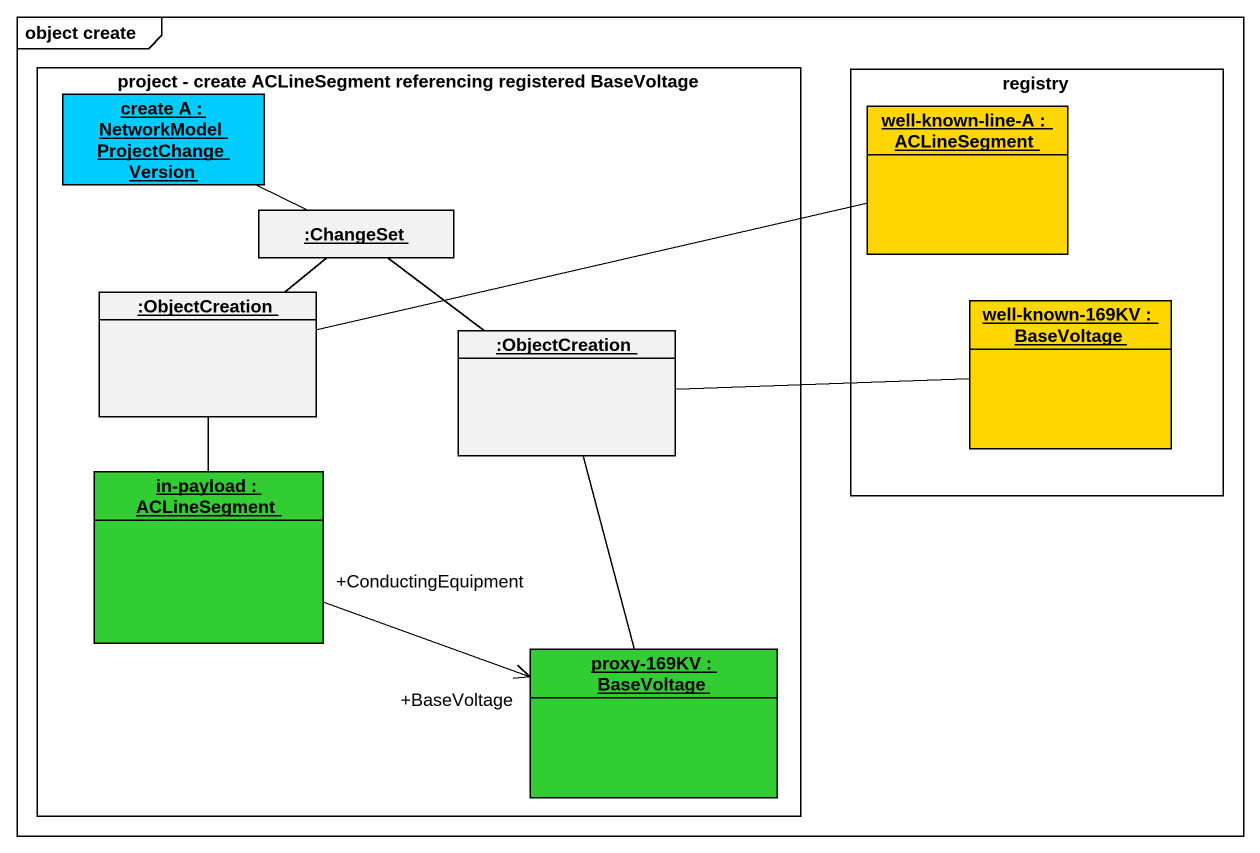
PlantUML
@startuml
mainframe object create
hide circle
hide empty members
rectangle "project - create ACLineSegment referencing registered BaseVoltage" as project_create {
  object "create A : NetworkModelProjectChangeVersion" as create_A #00CCFF
  object ":ChangeSet" as ChangeSet
  object ":ObjectCreation" as ObjectCreation
  object ":ObjectCreation" as ObjectCreation_2
  object "in-payload : ACLineSegment" as in_payload #32CD32
  object "proxy-169KV : BaseVoltage" as proxy_169KV #32CD32
}
rectangle registry {
  object "well-known-line-A : ACLineSegment" as well_known_line_A #FFD700
  object "well-known-169KV : BaseVoltage" as well_known_169KV #FFD700
}
ChangeSet -left- create_A
ObjectCreation -right- well_known_line_A
ObjectCreation -up- ChangeSet
ObjectCreation -- in_payload
ObjectCreation_2 -up- ChangeSet
ObjectCreation_2 -right- well_known_169KV
in_payload "+ConductingEquipment" -right-> "+BaseVoltage" proxy_169KV
proxy_169KV -up- ObjectCreation_2
@enduml
